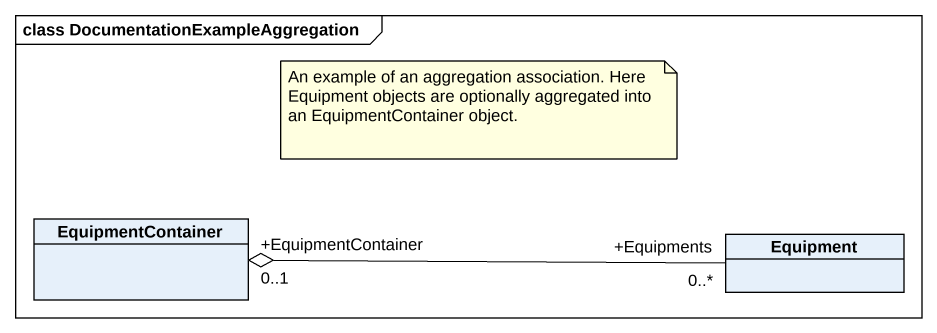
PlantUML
@startuml
mainframe class DocumentationExampleAggregation
hide circle
hide empty members
class EquipmentContainer
class Equipment
EquipmentContainer "+EquipmentContainer\n0..1" o-right- "+Equipments\n0..*" Equipment
note as N1
  An example of an aggregation association. Here Equipment objects are optionally aggregated into an EquipmentContainer object.
end note
@enduml
